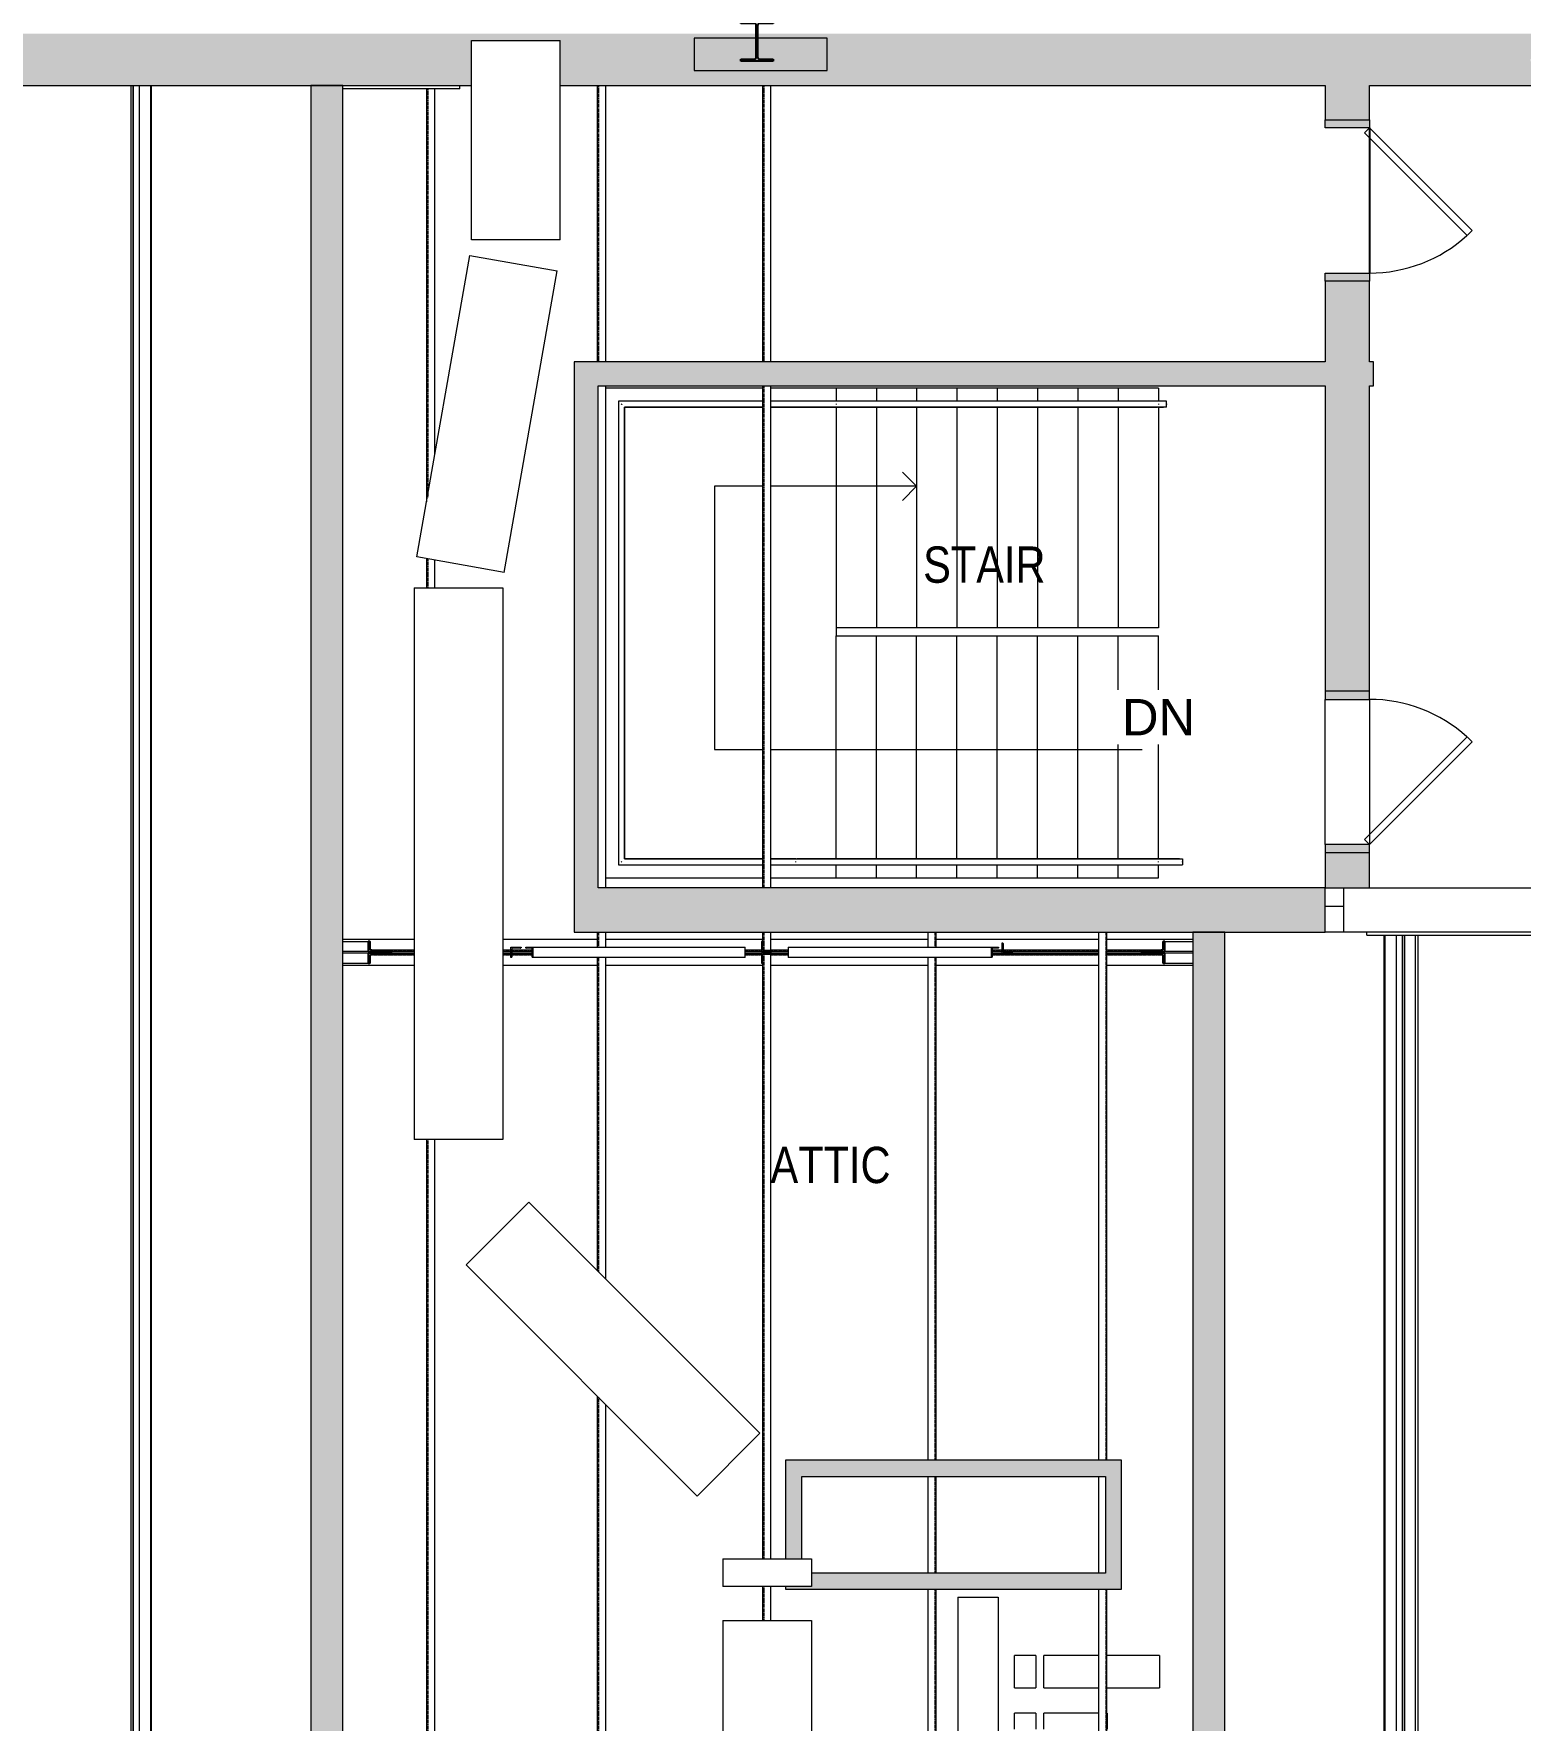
# Model space of a CAD drawing. Header units: inches. Extents: x -3598 to -1628, y -3458 to -206.
# Drawn here: x -3183.9 to -2815, y -1367.1 to -948.8 of the extents above; entities that cross this region are included whole.
import ezdxf

# ---------------------------------------------------------------- set-up
doc = ezdxf.new("R2010")
doc.units = ezdxf.units.IN
doc.header["$MEASUREMENT"] = 0
doc.linetypes.add('_Hidden 1_16', pattern=[0.09375, 0.0625, -0.03125])
for name, color, linetype, lineweight in [('A-AREA-IDEN', 2, 'Continuous', 9), ('A-DOOR', 31, 'Continuous', 13), ('A-DOOR-FRAM', 31, 'Continuous', 13), ('A-FLOR', 192, 'Continuous', 13), ('A-FLOR-HRAL', 11, 'Continuous', 13), ('A-ROOF', 132, 'Continuous', 13), ('A-ROOF-OTLN', 132, 'Continuous', 13), ('A-ROOF-PATT', 132, 'Continuous', 13), ('A-WALL', 113, 'Continuous', 13), ('A-WALL-PATT', 111, 'Continuous', 13), ('I-WALL', 2, 'Continuous', 13), ('M-HVAC-DUCT', 70, 'Continuous', 13), ('S-BEAM', 12, 'Continuous', 13), ('S-COLS', 52, 'Continuous', 13), ('S-STRS', 31, 'Continuous', 13), ('S-STRS-ANNO', 31, 'Continuous', 13), ('S-STRS-TEXT', 31, 'Continuous', 13)]:
    doc.layers.add(name, color=color, linetype=linetype, lineweight=lineweight)
doc.styles.add('Arial', font='arial.ttf', dxfattribs={"height": 9})
doc.styles.add('Arial Narrow', font='ARIALN.TTF', dxfattribs={"height": 9})

# ---------------------------------------------------------------- blocks, each defined once
blk = doc.blocks.new('_STL - Column - W Shape - 2017v1 - W10x39-1573222-MEZZANINE - CAD')
at = {"layer": 'S-COLS'}
blk.add_hatch(color=130, dxfattribs=at).paths.add_polyline_path([(-4, -4.96), (3.99, -4.96), (3.99, -4.43), (0.66, -4.43), (0.31, -4.28), (0.16, -3.93), (0.16, 3.93), (0.31, 4.28), (0.66, 4.43), (3.99, 4.43), (3.99, 4.96), (-4, 4.96), (-4, 4.43), (-0.66, 4.43), (-0.31, 4.28), (-0.16, 3.93), (-0.16, -3.93), (-0.31, -4.28), (-0.66, -4.43), (-4, -4.43)], flags=0)
at = {"layer": 'S-COLS', "color": 253, "lineweight": 25}
for p, q in [((-4, 4.96), (3.99, 4.96)), ((-4, 4.43), (-4, 4.96)), ((-0.66, 4.43), (-4, 4.43)), ((3.99, 4.43), (0.66, 4.43)), ((3.99, 4.96), (3.99, 4.43)), ((-0.16, -3.93), (-0.16, 3.93)), ((0.16, 3.93), (0.16, -3.93)), ((-4, -4.96), (-4, -4.43)), ((-4, -4.43), (-0.66, -4.43)), ((3.99, -4.96), (-4, -4.96)), ((0.66, -4.43), (3.99, -4.43)), ((3.99, -4.43), (3.99, -4.96))]:
    blk.add_line(p, q, dxfattribs=at)
for centre, start, end in [((-0.66, 3.93), 360, 90), ((0.66, 3.93), 90, 180), ((-0.66, -3.93), 270, 360), ((0.66, -3.93), 180, 270)]:
    blk.add_arc(centre, 0.5, start, end, dxfattribs=at)
blk = doc.blocks.new('_STL - Framing - 2L Shape - 2017v1 - 2L2-1_2x2-1_2x1_4-1684805-MEZZANINE - CAD')
at = {"layer": 'S-BEAM', "color": 9}
for p, q in [((-3003.27, -1173.95), (-3003.27, -1176.45)), ((-3003.15, -1173.95), (-3003.27, -1173.95)), ((-3003.02, -1175.95), (-3003.02, -1174.08)), ((-3003.27, -1176.45), (-3000.77, -1176.45)), ((-3000.77, -1176.83), (-3003.27, -1176.83)), ((-3003.27, -1176.83), (-3003.27, -1179.33)), ((-3003.27, -1179.33), (-3003.15, -1179.33)), ((-3003.02, -1179.2), (-3003.02, -1177.33)), ((-3000.9, -1176.2), (-3002.77, -1176.2)), ((-3002.77, -1177.08), (-3000.9, -1177.08)), ((-3000.77, -1176.45), (-3000.77, -1176.33)), ((-3000.77, -1176.95), (-3000.77, -1176.83))]:
    blk.add_line(p, q, dxfattribs=at)
for centre, radius, start, end in [((-3003.15, -1174.08), 0.125, 0, 90), ((-3003.15, -1179.2), 0.125, 270, 0), ((-3002.77, -1175.95), 0.25, 180, 270), ((-3002.77, -1177.33), 0.25, 90, 180), ((-3000.9, -1176.33), 0.125, 0, 90), ((-3000.9, -1176.95), 0.125, 270, 0)]:
    blk.add_arc(centre, radius, start, end, dxfattribs=at)
blk = doc.blocks.new('_STL - Framing - L Shape - 2017v1 - L2-1_2x2-1_2x1_4-1684806-MEZZANINE - CAD')
at = {"layer": 'S-BEAM', "color": 9}
for p, q in [((-3065.46, -1175.39), (-3062.96, -1175.39)), ((-3065.46, -1177.89), (-3065.46, -1175.39)), ((-3062.96, -1175.39), (-3062.96, -1175.52)), ((-3065.34, -1177.89), (-3065.46, -1177.89)), ((-3065.21, -1175.89), (-3065.21, -1177.77)), ((-3063.09, -1175.64), (-3064.96, -1175.64))]:
    blk.add_line(p, q, dxfattribs=at)
for centre, radius, start, end in [((-3063.09, -1175.52), 0.125, 270, 0), ((-3065.34, -1177.77), 0.125, 270, 0), ((-3064.96, -1175.89), 0.25, 90, 180)]:
    blk.add_arc(centre, radius, start, end, dxfattribs=at)
blk = doc.blocks.new('_STL - Framing - 2L Shape - 2017v1 - 2L5x3x5_16LLBB-1684807-MEZZANINE - CAD')
at = {"layer": 'S-BEAM', "color": 9}
for p, q in [((-87.46, 3.19), (-105.17, 3.19)), ((-87.46, 0.5), (-98.02, 0.5)), ((-92.9, 0.19), (-87.46, 0.19)), ((-42, 3.19), (-65.46, 3.19)), ((-63.44, 0.5), (-65.46, 0.5)), ((-65.46, 0.19), (-63.44, 0.19)), ((-58.18, 0.5), (-63.19, 0.5)), ((-63.19, 0.19), (-58.18, 0.19)), ((-1, 3.19), (-39.91, 3.19)), ((-1.25, 0.5), (-5.34, 0.5)), ((-5.34, 0.19), (-1.25, 0.19)), ((40, 3.19), (1.09, 3.19)), ((5.34, 0.5), (1.09, 0.5)), ((1.25, 0.19), (5.34, 0.19)), ((82.38, 3.19), (42.09, 3.19)), ((58.44, 0.5), (55.99, 0.5)), ((55.99, 0.19), (58.44, 0.19)), ((82.38, 0.5), (58.69, 0.5)), ((58.74, 0.19), (82.38, 0.19)), ((105.8, 3.19), (84.47, 3.19)), ((98.02, 0.5), (84.47, 0.5)), ((84.47, 0.19), (92.9, 0.19)), ((-105.17, -3.19), (-87.46, -3.19)), ((-98.02, -0.5), (-87.46, -0.5)), ((-92.9, -0.19), (-87.46, -0.19)), ((-65.46, -0.19), (-63.44, -0.19)), ((-65.46, -0.5), (-63.44, -0.5)), ((-65.46, -3.19), (-42, -3.19)), ((-63.19, -0.19), (-58.18, -0.19)), ((-63.19, -0.5), (-58.18, -0.5)), ((-39.91, -3.19), (-1, -3.19)), ((-5.34, -0.19), (-1.25, -0.19)), ((-5.34, -0.5), (-1.25, -0.5)), ((1.09, -0.5), (5.34, -0.5)), ((1.09, -3.19), (40, -3.19)), ((1.25, -0.19), (5.34, -0.19)), ((42.09, -3.19), (82.38, -3.19)), ((55.99, -0.19), (82.38, -0.19)), ((55.99, -0.5), (82.38, -0.5)), ((84.47, -0.19), (92.9, -0.19)), ((84.47, -0.5), (98.02, -0.5)), ((84.47, -3.19), (105.8, -3.19))]:
    blk.add_line(p, q, dxfattribs=at)
at = {"layer": 'S-BEAM', "linetype": '_Hidden 1_16', "lineweight": 25}
for p, q in [((-98.02, 0.5), (-87.46, 0.5)), ((-65.46, 0.5), (-63.44, 0.5)), ((-63.19, 0.5), (-58.18, 0.5)), ((-5.34, 0.5), (-1.25, 0.5)), ((1.09, 0.5), (5.34, 0.5)), ((55.99, 0.5), (58.44, 0.5)), ((58.69, 0.5), (82.38, 0.5)), ((84.47, 0.5), (98.02, 0.5)), ((-98.02, -0.5), (-87.46, -0.5)), ((-65.46, -0.5), (-63.44, -0.5)), ((-63.19, -0.5), (-58.18, -0.5)), ((-5.34, -0.5), (-1.25, -0.5)), ((1.09, -0.5), (5.34, -0.5)), ((55.99, -0.5), (82.38, -0.5)), ((84.47, -0.5), (98.02, -0.5))]:
    blk.add_line(p, q, dxfattribs=at)
blk = doc.blocks.new('_STL - Framing - L Shape - 2017v1 - L2-1_2x2-1_2x1_4-1684810-MEZZANINE - CAD')
at = {"layer": 'S-BEAM', "color": 9}
for p, q in [((-3061.74, -1175.39), (-3060.03, -1175.39)), ((-3061.74, -1175.52), (-3061.74, -1175.39)), ((-3060.03, -1175.39), (-3007.36, -1175.39)), ((-3060.03, -1175.39), (-3060.03, -1177.89)), ((-3007.36, -1177.89), (-3007.36, -1175.39)), ((-3060.37, -1175.64), (-3061.65, -1175.64)), ((-3060.2, -1177.77), (-3060.2, -1175.89)), ((-3060.03, -1177.89), (-3060.11, -1177.89)), ((-3007.36, -1177.89), (-3060.03, -1177.89))]:
    blk.add_line(p, q, dxfattribs=at)
for centre, major_axis, start_param, end_param in [((-3061.65, -1175.52), (0, 0.125), 1.570796, 3.141593), ((-3060.37, -1175.89), (0, 0.25), 4.712389, 6.283185), ((-3060.11, -1177.77), (0, 0.125), 1.570796, 3.141593)]:
    blk.add_ellipse(centre, major_axis=major_axis, ratio=0.684588, start_param=start_param, end_param=end_param, dxfattribs=at)
blk = doc.blocks.new('_STL - Framing - L Shape - 2017v1 - L2-1_2x2-1_2x1_4-1684811-MEZZANINE - CAD')
at = {"layer": 'S-BEAM', "color": 9}
for p, q in [((-2943.58, -1174.31), (-2943.45, -1174.31)), ((-2943.58, -1176.81), (-2943.58, -1174.31)), ((-2943.33, -1174.44), (-2943.33, -1176.31)), ((-2941.08, -1176.81), (-2943.58, -1176.81)), ((-2943.08, -1176.56), (-2941.2, -1176.56)), ((-2941.08, -1176.69), (-2941.08, -1176.81))]:
    blk.add_line(p, q, dxfattribs=at)
for centre, radius, start, end in [((-2943.45, -1174.44), 0.125, 0, 90), ((-2943.08, -1176.31), 0.25, 180, 270), ((-2941.2, -1176.69), 0.125, 0, 90)]:
    blk.add_arc(centre, radius, start, end, dxfattribs=at)
blk = doc.blocks.new('_STL - Framing - L Shape - 2017v1 - L2-1_2x2-1_2x1_4-1684814-MEZZANINE - CAD')
at = {"layer": 'S-BEAM', "color": 9}
for p, q in [((-2996.68, -1175.39), (-2946.2, -1175.39)), ((-2996.68, -1175.39), (-2996.68, -1177.89)), ((-2946.2, -1175.39), (-2944.49, -1175.39)), ((-2946.2, -1177.89), (-2946.2, -1175.39)), ((-2944.49, -1175.39), (-2944.49, -1175.52)), ((-2946.2, -1177.89), (-2996.68, -1177.89)), ((-2946.11, -1177.89), (-2946.2, -1177.89)), ((-2946.03, -1175.89), (-2946.03, -1177.77)), ((-2944.57, -1175.64), (-2945.86, -1175.64))]:
    blk.add_line(p, q, dxfattribs=at)
for centre, major_axis, start_param, end_param in [((-2944.57, -1175.52), (0, 0.125), 3.141593, 4.712389), ((-2946.11, -1177.77), (0, 0.125), 3.141593, 4.712389), ((-2945.86, -1175.89), (0, 0.25), 0, 1.570796)]:
    blk.add_ellipse(centre, major_axis=major_axis, ratio=0.684588, start_param=start_param, end_param=end_param, dxfattribs=at)
blk = doc.blocks.new('_STL - Framing - C Shape - 2017v1 - C7x9_8-2031380-MEZZANINE - CAD')
at = {"layer": 'S-BEAM', "color": 9}
for p, q in [((-157.5, 1.55), (-226, 1.55)), ((-27, 1.55), (-151.5, 1.55)), ((-11.44, 1.55), (-16, 1.55)), ((-10.81, 1.55), (-11.15, 1.55)), ((139.42, 1.55), (-10.56, 1.55)), ((154.78, 1.55), (146.3, 1.55)), ((224, 1.55), (197.72, 1.55)), ((-226, -0.54), (-157.5, -0.54)), ((-151.5, -0.54), (-27, -0.54)), ((-16, -0.54), (-13.56, -0.54)), ((-11.15, -0.54), (-10.81, -0.54)), ((-8.44, -0.54), (139.42, -0.54)), ((146.3, -0.54), (154.78, -0.54)), ((197.72, -0.54), (224, -0.54))]:
    blk.add_line(p, q, dxfattribs=at)
at = {"layer": 'S-BEAM', "linetype": '_Hidden 1_16', "lineweight": 25}
for p, q in [((-226, -0.33), (-157.5, -0.33)), ((-151.5, -0.33), (-27, -0.33)), ((-16, -0.33), (-11.44, -0.33)), ((-11.15, -0.33), (-10.81, -0.33)), ((-10.56, -0.33), (139.42, -0.33)), ((146.3, -0.33), (154.78, -0.33)), ((197.72, -0.33), (224, -0.33))]:
    blk.add_line(p, q, dxfattribs=at)
blk = doc.blocks.new('_STL - Framing - C Shape - 2017v1 - C7x9_8-1673714-MEZZANINE - CAD')
at = {"layer": 'S-BEAM', "color": 9}
for p, q in [((-134.58, 1.55), (-225.22, 1.55)), ((-101.44, 1.55), (-108.29, 1.55)), ((224, 1.55), (35.44, 1.55)), ((-225.22, -0.54), (-122.73, -0.54)), ((-108.66, -0.54), (-101.44, -0.54)), ((35.44, -0.54), (224, -0.54))]:
    blk.add_line(p, q, dxfattribs=at)
at = {"layer": 'S-BEAM', "linetype": '_Hidden 1_16', "lineweight": 25}
for p, q in [((-225.22, -0.33), (-123.92, -0.33)), ((-108.62, -0.33), (-101.44, -0.33)), ((35.44, -0.33), (224, -0.33))]:
    blk.add_line(p, q, dxfattribs=at)
blk = doc.blocks.new('_STL - Framing - C Shape - 2017v1 - C7x9_8-1673715-MEZZANINE - CAD')
at = {"layer": 'S-BEAM', "color": 9}
for p, q in [((-157.5, 1.55), (-226, 1.55)), ((-27, 1.55), (-151.5, 1.55)), ((-12.25, 1.55), (-16, 1.55)), ((70.1, 1.55), (-9.75, 1.55)), ((224, 1.55), (101.21, 1.55)), ((-226, -0.54), (-157.5, -0.54)), ((-16, -0.54), (-12.25, -0.54)), ((-9.75, -0.54), (68.01, -0.54)), ((99.12, -0.54), (224, -0.54))]:
    blk.add_line(p, q, dxfattribs=at)
at = {"layer": 'S-BEAM', "linetype": '_Hidden 1_16', "lineweight": 25}
for p, q in [((-226, -0.33), (-157.5, -0.33)), ((-16, -0.33), (-12.25, -0.33)), ((-9.75, -0.33), (68.22, -0.33)), ((99.33, -0.33), (224, -0.33))]:
    blk.add_line(p, q, dxfattribs=at)
blk = doc.blocks.new('_STL - Framing - C Shape - 2017v1 - C7x9_8-1673911-MEZZANINE - CAD')
at = {"layer": 'S-BEAM', "color": 9}
for p, q in [((-117.749996, 0.541), (-121.500004, 0.541)), ((9.5, 0.541), (-115.249996, 0.541)), ((37.5, 0.541), (13.5, 0.541)), ((118.500008, 0.541), (41.5, 0.541)), ((-121.500004, -1.549), (-117.749996, -1.549)), ((-115.249996, -1.549), (9.5, -1.549)), ((13.5, -1.549), (37.5, -1.549)), ((41.5, -1.549), (118.500008, -1.549))]:
    blk.add_line(p, q, dxfattribs=at)
at = {"layer": 'S-BEAM', "linetype": '_Hidden 1_16', "lineweight": 25}
for p, q in [((-121.500004, 0.331), (-117.749996, 0.331)), ((-115.249996, 0.331), (9.5, 0.331)), ((13.5, 0.331), (37.5, 0.331)), ((41.5, 0.331), (118.500008, 0.331))]:
    blk.add_line(p, q, dxfattribs=at)
blk = doc.blocks.new('_STL - Framing - C Shape - 2017v1 - C7x9_8-1673912-MEZZANINE - CAD')
at = {"layer": 'S-BEAM', "color": 9}
for p, q in [((9.5, 0.541), (-121.500004, 0.541)), ((118.500008, 0.541), (41.5, 0.541)), ((-121.500004, -1.549), (9.5, -1.549)), ((13.5, -1.549), (37.5, -1.549)), ((41.5, -1.549), (118.500008, -1.549))]:
    blk.add_line(p, q, dxfattribs=at)
at = {"layer": 'S-BEAM', "linetype": '_Hidden 1_16', "lineweight": 25}
for p, q in [((-121.500004, 0.331), (9.5, 0.331)), ((41.5, 0.331), (118.500008, 0.331))]:
    blk.add_line(p, q, dxfattribs=at)
blk = doc.blocks.new('15830016-STRUCT_MARTINEZ-MOORE_CENTRAL_v2018_rvt-1-MEZZANINE - CAD')
at = {"layer": 'S-BEAM', "lineweight": 5}
for points in [[(-3100.87, -1176.45), (-3094.92, -1176.45), (-3094.92, -1176.33), (-3095.07, -1176.21), (-3095.16, -1176.2), (-3099.91, -1176.17), (-3100.16, -1176.09), (-3100.32, -1175.97), (-3100.37, -1175.83), (-3100.37, -1174.08), (-3100.62, -1173.95), (-3100.87, -1173.95)], [(-2909.12, -1176.45), (-2903.17, -1176.45), (-2903.17, -1173.95), (-2903.42, -1173.95), (-2903.67, -1174.08), (-2903.68, -1175.9), (-2903.79, -1176.04), (-2904, -1176.14), (-2904.27, -1176.2), (-2904.41, -1176.2), (-2909.01, -1176.22), (-2909.12, -1176.33)], [(-3100.87, -1179.33), (-3100.62, -1179.33), (-3100.37, -1179.2), (-3100.36, -1177.38), (-3100.25, -1177.24), (-3100.04, -1177.14), (-3099.78, -1177.09), (-3099.63, -1177.08), (-3095.03, -1177.06), (-3094.92, -1176.95), (-3094.92, -1176.83), (-3100.87, -1176.83)], [(-2903.17, -1179.33), (-2903.17, -1176.83), (-2909.12, -1176.83), (-2909.12, -1176.95), (-2908.97, -1177.07), (-2908.88, -1177.08), (-2904.13, -1177.11), (-2903.88, -1177.19), (-2903.72, -1177.31), (-2903.67, -1177.45), (-2903.67, -1179.2), (-2903.42, -1179.33)]]:
    blk.add_hatch(color=50, dxfattribs=at).paths.add_polyline_path(points, flags=0)
at = {"layer": 'A-FLOR', "color": 253, "lineweight": 25}
blk.add_line((-2852.4, -972.14), (-2852.4, -1008.14), dxfattribs=at)
at = {"layer": 'S-BEAM', "color": 9}
for p, q in [((-3107.19, -1173.95), (-3100.87, -1173.95)), ((-2903.17, -1173.95), (-2896.23, -1173.95)), ((-3100.87, -1176.45), (-3107.19, -1176.45)), ((-3100.87, -1176.83), (-3107.19, -1176.83)), ((-3107.19, -1179.33), (-3100.87, -1179.33)), ((-2896.23, -1176.45), (-2903.17, -1176.45)), ((-2896.23, -1176.83), (-2903.17, -1176.83)), ((-2903.17, -1179.33), (-2896.23, -1179.33))]:
    blk.add_line(p, q, dxfattribs=at)
at = {"layer": 'S-BEAM', "color": 253, "lineweight": 25}
for p, q in [((-3100.62, -1173.95), (-3100.87, -1173.95)), ((-3100.87, -1173.95), (-3100.87, -1176.45)), ((-3100.37, -1175.83), (-3100.37, -1174.08)), ((-2903.67, -1174.08), (-2903.67, -1175.83)), ((-2903.17, -1173.95), (-2903.42, -1173.95)), ((-2903.17, -1176.45), (-2903.17, -1173.95)), ((-3100.87, -1176.45), (-3094.92, -1176.45)), ((-3100.87, -1176.83), (-3100.87, -1179.33)), ((-3094.92, -1176.83), (-3100.87, -1176.83)), ((-3100.87, -1179.33), (-3100.62, -1179.33)), ((-3100.37, -1179.2), (-3100.37, -1177.45)), ((-3095.16, -1176.2), (-3099.63, -1176.2)), ((-3099.63, -1177.08), (-3095.16, -1177.08)), ((-3094.92, -1176.45), (-3094.92, -1176.33)), ((-3094.92, -1176.95), (-3094.92, -1176.83)), ((-2909.12, -1176.33), (-2909.12, -1176.45)), ((-2909.12, -1176.45), (-2903.17, -1176.45)), ((-2903.17, -1176.83), (-2909.12, -1176.83)), ((-2909.12, -1176.83), (-2909.12, -1176.95)), ((-2904.41, -1176.2), (-2908.88, -1176.2)), ((-2908.88, -1177.08), (-2904.41, -1177.08)), ((-2903.67, -1177.45), (-2903.67, -1179.2)), ((-2903.42, -1179.33), (-2903.17, -1179.33)), ((-2903.17, -1179.33), (-2903.17, -1176.83))]:
    blk.add_line(p, q, dxfattribs=at)
at = {"layer": 'S-BEAM', "color": 253, "lineweight": 25, "flags": 128}
for points in [[(-3100.37, -1174.08), (-3100.38, -1174.05), (-3100.39, -1174.03), (-3100.42, -1174.01), (-3100.45, -1173.99), (-3100.48, -1173.97), (-3100.53, -1173.96), (-3100.57, -1173.96), (-3100.62, -1173.95)], [(-2903.42, -1173.95), (-2903.47, -1173.96), (-2903.51, -1173.96), (-2903.56, -1173.97), (-2903.59, -1173.99), (-2903.62, -1174.01), (-2903.65, -1174.03), (-2903.66, -1174.05), (-2903.67, -1174.08)], [(-3100.62, -1179.33), (-3100.57, -1179.33), (-3100.53, -1179.32), (-3100.48, -1179.31), (-3100.45, -1179.29), (-3100.42, -1179.27), (-3100.39, -1179.25), (-3100.38, -1179.23), (-3100.37, -1179.2)], [(-3099.63, -1176.2), (-3099.78, -1176.2), (-3099.91, -1176.17), (-3100.04, -1176.14), (-3100.16, -1176.09), (-3100.25, -1176.04), (-3100.32, -1175.97), (-3100.36, -1175.9), (-3100.37, -1175.83)], [(-3100.37, -1177.45), (-3100.36, -1177.38), (-3100.32, -1177.31), (-3100.25, -1177.24), (-3100.16, -1177.19), (-3100.04, -1177.14), (-3099.91, -1177.11), (-3099.78, -1177.09), (-3099.63, -1177.08)], [(-3094.92, -1176.33), (-3094.92, -1176.3), (-3094.94, -1176.28), (-3094.96, -1176.26), (-3094.99, -1176.24), (-3095.03, -1176.22), (-3095.07, -1176.21), (-3095.12, -1176.21), (-3095.16, -1176.2)], [(-3095.16, -1177.08), (-3095.12, -1177.08), (-3095.07, -1177.07), (-3095.03, -1177.06), (-3094.99, -1177.04), (-3094.96, -1177.02), (-3094.94, -1177), (-3094.92, -1176.98), (-3094.92, -1176.95)], [(-2908.88, -1176.2), (-2908.92, -1176.21), (-2908.97, -1176.21), (-2909.01, -1176.22), (-2909.05, -1176.24), (-2909.08, -1176.26), (-2909.11, -1176.28), (-2909.12, -1176.3), (-2909.12, -1176.33)], [(-2909.12, -1176.95), (-2909.12, -1176.98), (-2909.11, -1177), (-2909.08, -1177.02), (-2909.05, -1177.04), (-2909.01, -1177.06), (-2908.97, -1177.07), (-2908.92, -1177.08), (-2908.88, -1177.08)], [(-2903.67, -1175.83), (-2903.68, -1175.9), (-2903.72, -1175.97), (-2903.79, -1176.04), (-2903.88, -1176.09), (-2904, -1176.14), (-2904.13, -1176.17), (-2904.27, -1176.2), (-2904.41, -1176.2)], [(-2904.41, -1177.08), (-2904.27, -1177.09), (-2904.13, -1177.11), (-2904, -1177.14), (-2903.88, -1177.19), (-2903.79, -1177.24), (-2903.72, -1177.31), (-2903.68, -1177.38), (-2903.67, -1177.45)], [(-2903.67, -1179.2), (-2903.66, -1179.23), (-2903.65, -1179.25), (-2903.62, -1179.27), (-2903.59, -1179.29), (-2903.56, -1179.31), (-2903.51, -1179.32), (-2903.47, -1179.33), (-2903.42, -1179.33)]]:
    blk.add_lwpolyline(points, dxfattribs=at)
at = {"color": 250, "lineweight": 13}
for name, p in [('_STL - Column - W Shape - 2017v1 - W10x39-1573222-MEZZANINE - CAD', (-3004.4, -950.64)), ('_STL - Framing - 2L Shape - 2017v1 - 2L5x3x5_16LLBB-1684807-MEZZANINE - CAD', (-3002.02, -1176.64)), ('_STL - Framing - L Shape - 2017v1 - L2-1_2x2-1_2x1_4-1684806-MEZZANINE - CAD', (0, 0)), ('_STL - Framing - L Shape - 2017v1 - L2-1_2x2-1_2x1_4-1684810-MEZZANINE - CAD', (0, 0)), ('_STL - Framing - 2L Shape - 2017v1 - 2L2-1_2x2-1_2x1_4-1684805-MEZZANINE - CAD', (0, 0)), ('_STL - Framing - L Shape - 2017v1 - L2-1_2x2-1_2x1_4-1684814-MEZZANINE - CAD', (0, 0)), ('_STL - Framing - L Shape - 2017v1 - L2-1_2x2-1_2x1_4-1684811-MEZZANINE - CAD', (0, 0))]:
    blk.add_blockref(name, p, dxfattribs=at)
for name, p, rotation in [('_STL - Framing - C Shape - 2017v1 - C7x9_8-1673715-MEZZANINE - CAD', (-3043.48, -1187.64), 270.0000000000001), ('_STL - Framing - C Shape - 2017v1 - C7x9_8-2031380-MEZZANINE - CAD', (-3002.48, -1187.64), 270.0000000000001), ('_STL - Framing - C Shape - 2017v1 - C7x9_8-1673714-MEZZANINE - CAD', (-3085.86, -1187.64), 270.0000000000001), ('_STL - Framing - C Shape - 2017v1 - C7x9_8-1673911-MEZZANINE - CAD', (-2960.47, -1293.14), 269.9999999999999), ('_STL - Framing - C Shape - 2017v1 - C7x9_8-1673912-MEZZANINE - CAD', (-2918.09, -1293.14), 269.9999999999999)]:
    blk.add_blockref(name, p, dxfattribs=dict(at, rotation=rotation))
blk = doc.blocks.new('15830016-MECH_BSALS_CENTRAL_v2018_rvt-1-MEZZANINE - CAD')
at = {"layer": 'M-HVAC-DUCT', "color": 5, "lineweight": 9}
for p, q in [((-3075.28, -950.42), (-3053.28, -950.42)), ((-3075.28, -999.92), (-3075.28, -950.42)), ((-3053.28, -999.92), (-3053.28, -950.42)), ((-3088.81, -1078.56), (-3075.62, -1003.74)), ((-3075.62, -1003.74), (-3053.95, -1007.56)), ((-3053.28, -999.92), (-3075.28, -999.92)), ((-3067.14, -1082.38), (-3053.95, -1007.56)), ((-3067.14, -1082.38), (-3088.81, -1078.56)), ((-3089.48, -1086.2), (-3067.48, -1086.2)), ((-3089.48, -1086.2), (-3089.48, -1223.08)), ((-3067.48, -1086.2), (-3067.48, -1223.08)), ((-3067.48, -1223.08), (-3089.48, -1223.08)), ((-3076.59, -1254.19), (-3061.04, -1238.64)), ((-3061.04, -1238.64), (-3003.72, -1295.95)), ((-3076.59, -1254.19), (-3019.28, -1311.51)), ((-3003.72, -1295.95), (-3019.28, -1311.51)), ((-3012.83, -1327.06), (-2990.83, -1327.06)), ((-3012.83, -1327.06), (-3012.83, -1333.94)), ((-2990.83, -1327.06), (-2990.83, -1333.94)), ((-2990.83, -1333.94), (-3012.83, -1333.94)), ((-2954.52, -1336.57), (-2944.52, -1336.57)), ((-2954.52, -1336.57), (-2954.52, -1376.57)), ((-2944.52, -1336.57), (-2944.52, -1376.57)), ((-3012.83, -1342.42), (-2990.83, -1342.42)), ((-3012.83, -1342.42), (-3012.83, -1376.88)), ((-2990.83, -1342.42), (-2990.83, -1376.88)), ((-2935.22, -1351.11), (-2940.52, -1351.11)), ((-2940.52, -1355.11), (-2940.52, -1351.11)), ((-2935.22, -1351.11), (-2935.22, -1355.11)), ((-2919.64, -1351.11), (-2933.22, -1351.11)), ((-2933.22, -1355.11), (-2933.22, -1351.11)), ((-2904.52, -1351.11), (-2917.55, -1351.11)), ((-2904.52, -1351.11), (-2904.52, -1355.11)), ((-2940.52, -1359.11), (-2940.52, -1355.11)), ((-2935.22, -1355.11), (-2935.22, -1359.11)), ((-2933.22, -1359.11), (-2933.22, -1355.11)), ((-2904.52, -1355.11), (-2904.52, -1359.11)), ((-2940.52, -1359.11), (-2935.22, -1359.11)), ((-2933.22, -1359.11), (-2919.64, -1359.11)), ((-2917.55, -1359.11), (-2904.52, -1359.11)), ((-2935.22, -1365.38), (-2940.52, -1365.38)), ((-2940.52, -1369.38), (-2940.52, -1365.38)), ((-2935.22, -1365.38), (-2935.22, -1369.38)), ((-2919.64, -1365.38), (-2933.22, -1365.38)), ((-2933.22, -1369.38), (-2933.22, -1365.38)), ((-2917.52, -1365.38), (-2917.52, -1369.38))]:
    blk.add_line(p, q, dxfattribs=at)
at = {"layer": 'M-HVAC-DUCT', "color": 1, "lineweight": 9}
for q in [(-3078.11, -961.64), (-3107.19, -962.42)]:
    blk.add_line((-3078.11, -962.42), q, dxfattribs=at)
blk = doc.blocks.new('mez5 - mez1-485791-MEZZANINE - CAD')
at = {"layer": 'A-WALL', "lineweight": 20}
for p, q in [((-2841.02, -1172.38), (-2841.02, -1411.64)), ((-2840.27, -1411.64), (-2840.27, -1172.39)), ((-2840.27, -1411.64), (-2841.02, -1411.64))]:
    blk.add_line(p, q, dxfattribs=at)
blk = doc.blocks.new('mez11 - mez1-511783-MEZZANINE - CAD')
at = {"layer": 'A-WALL', "lineweight": 20}
for p, q in [((-2853.02, -1172.39), (-2853.02, -1171.64)), ((-1641.65, -1171.64), (-2853.02, -1171.64)), ((-2853.02, -1172.39), (-1640.9, -1172.39))]:
    blk.add_line(p, q, dxfattribs=at)
blk = doc.blocks.new('Door-A1_1-BSALS1 - A1_1-36x84-BSALS _1_-384477-MEZZANINE - CAD')
at = {"layer": 'A-DOOR', "lineweight": 20}
for p, q in [((-8.69, -29.72), (16.76, -4.26)), ((18, -5.5), (-7.46, -30.96)), ((16.76, -4.26), (18, -5.5)), ((-7.46, -30.96), (-8.69, -29.72))]:
    blk.add_line(p, q, dxfattribs=at)
at = {"layer": 'A-DOOR', "lineweight": 9}
blk.add_arc((18, -5.56), 36, 179.8993, 222.1426, dxfattribs=at)
blk = doc.blocks.new('Door-A1_1-BSALS1 - A1_1-36x84-BSALS _1_-V65-MEZZANINE - CAD')
at = {"layer": 'A-DOOR-FRAM', "lineweight": 20}
h = blk.add_hatch(color=10, dxfattribs=at)
h.paths.add_polyline_path([(20, -5.5), (20, 5.5), (18, 5.5), (18, -5.5)], flags=0)
h.paths.add_polyline_path([(-18, -5.5), (-18, 5.5), (-20, 5.5), (-20, -5.5)], flags=0)
at = {"layer": 'A-DOOR', "lineweight": 20}
for p, q in [((-7.46, 30.96), (-8.69, 29.72)), ((-8.69, 29.72), (16.76, 4.26)), ((18, 5.5), (-7.46, 30.96)), ((16.76, 4.26), (18, 5.5))]:
    blk.add_line(p, q, dxfattribs=at)
at = {"layer": 'A-DOOR', "lineweight": 9}
blk.add_arc((18, 5.56), 36, 137.8574, 180.1007, dxfattribs=at)
at = {"layer": 'A-DOOR-FRAM', "lineweight": 20}
for p, q in [((-18, 5.5), (-20, 5.5)), ((-20, 5.5), (-20, -5.5)), ((-18, -5.5), (-18, 5.5)), ((20, 5.5), (18, 5.5)), ((18, 5.5), (18, -5.5)), ((20, -5.5), (20, 5.5)), ((-20, -5.5), (-18, -5.5)), ((18, -5.5), (20, -5.5))]:
    blk.add_line(p, q, dxfattribs=at)
blk = doc.blocks.new('Door-A1_1-BSALS1 - A1_2-36x72-BSALS- TRANSOM-385331-MEZZANINE - CAD')
at = {"layer": 'A-DOOR-FRAM', "lineweight": 20}
h = blk.add_hatch(color=10, dxfattribs=at)
h.paths.add_polyline_path([(-20, -2.5), (-20, -5.5), (-18, -5.5), (-18, 5.5), (-20, 5.5)], flags=0)
h.paths.add_polyline_path([(18, -5.5), (20, -5.5), (20, 5.5), (18, 5.5), (18, -2.5)], flags=0)
at = {"layer": 'A-DOOR', "lineweight": 20}
for p, q in [((-8.69, -29.72), (16.76, -4.26)), ((18, -5.5), (-7.46, -30.96)), ((16.76, -4.26), (18, -5.5)), ((-7.46, -30.96), (-8.69, -29.72))]:
    blk.add_line(p, q, dxfattribs=at)
at = {"layer": 'A-DOOR', "lineweight": 9}
blk.add_arc((18, -5.56), 36, 179.8993, 222.1426, dxfattribs=at)
at = {"layer": 'A-DOOR-FRAM', "lineweight": 20}
for p, q in [((-20, -5.5), (-20, 5.5)), ((-20, 5.5), (-18, 5.5)), ((-18, 5.5), (-18, -5.5)), ((18, -5.5), (18, 5.5)), ((18, 5.5), (20, 5.5)), ((20, 5.5), (20, -5.5)), ((-18, -5.5), (-20, -5.5)), ((20, -5.5), (18, -5.5))]:
    blk.add_line(p, q, dxfattribs=at)
blk = doc.blocks.new('Handrail Type - Handrail_Internal_-3487651-MEZZANINE - CAD')
at = {"layer": 'A-FLOR-HRAL', "lineweight": 9}
for p, q in [((-3003.02, -1039.9), (-3038.77, -1039.9)), ((-3038.77, -1039.9), (-3038.77, -1154.95)), ((-3037.27, -1041.4), (-3003.02, -1041.4)), ((-3037.27, -1153.45), (-3037.27, -1041.4)), ((-2985.02, -1039.9), (-3000.93, -1039.9)), ((-3000.93, -1041.4), (-2985.02, -1041.4)), ((-2905.02, -1039.9), (-2985.02, -1039.9)), ((-2985.02, -1041.4), (-2905.02, -1041.4)), ((-2903.52, -1039.9), (-2904.79, -1039.9)), ((-2904.79, -1041.4), (-2903.52, -1041.4)), ((-3003.02, -1153.45), (-3037.27, -1153.45)), ((-2994.79, -1153.45), (-3000.93, -1153.45)), ((-2904.52, -1153.45), (-2994.52, -1153.45)), ((-2899.52, -1153.45), (-2904.52, -1153.45)), ((-3038.77, -1154.95), (-3003.02, -1154.95)), ((-3000.93, -1154.95), (-2994.79, -1154.95)), ((-2994.52, -1154.95), (-2904.52, -1154.95)), ((-2904.52, -1154.95), (-2899.52, -1154.95))]:
    blk.add_line(p, q, dxfattribs=at)
for points in [[(-3038.11, -1040.55), (-3038.1, -1040.57), (-3038.07, -1040.6), (-3038.02, -1040.65), (-3037.97, -1040.69), (-3037.94, -1040.72), (-3037.93, -1040.74)], [(-3038.11, -1154.29), (-3038.1, -1154.28), (-3038.07, -1154.25), (-3038.02, -1154.2), (-3037.97, -1154.15), (-3037.94, -1154.12), (-3037.93, -1154.11)]]:
    blk.add_open_spline(points, degree=3, knots=[0.46086968, 0.46086968, 0.46086968, 0.46086968, 0.47916667, 0.5, 0.52083333, 0.53913032, 0.53913032, 0.53913032, 0.53913032], dxfattribs=at)
for points in [[(-2984.77, -1040.57), (-2984.77, -1040.6), (-2984.77, -1040.65), (-2984.77, -1040.7), (-2984.77, -1040.72)], [(-2904.77, -1040.57), (-2904.77, -1040.6), (-2904.77, -1040.65), (-2904.77, -1040.7), (-2904.77, -1040.72)], [(-2902.78, -1040.55), (-2902.77, -1040.58), (-2902.77, -1040.65), (-2902.77, -1040.71), (-2902.78, -1040.74)], [(-2994.77, -1154.27), (-2994.77, -1154.25), (-2994.77, -1154.2), (-2994.77, -1154.15), (-2994.77, -1154.12)], [(-2904.77, -1154.27), (-2904.77, -1154.25), (-2904.77, -1154.2), (-2904.77, -1154.15), (-2904.77, -1154.12)], [(-2898.78, -1154.29), (-2898.77, -1154.26), (-2898.77, -1154.2), (-2898.77, -1154.14), (-2898.78, -1154.11)]]:
    blk.add_open_spline(points, degree=3, dxfattribs=at)
blk = doc.blocks.new('Handrail Type - Handrail_Internal_-V159-MEZZANINE - CAD')
at = {"layer": 'A-FLOR-HRAL', "lineweight": 9}
for p, q in [((-3038.77, -1039.9), (-3038.77, -1154.95)), ((-3003.02, -1039.9), (-3038.77, -1039.9)), ((-3037.27, -1041.4), (-3037.27, -1153.45)), ((-3003.02, -1041.4), (-3037.27, -1041.4)), ((-2984.77, -1039.9), (-3000.93, -1039.9)), ((-2984.77, -1041.4), (-3000.93, -1041.4)), ((-2904.77, -1039.9), (-2984.77, -1039.9)), ((-2904.77, -1041.4), (-2984.77, -1041.4)), ((-2902.77, -1039.9), (-2904.77, -1039.9)), ((-2902.77, -1041.4), (-2904.77, -1041.4)), ((-2902.77, -1041.4), (-2902.77, -1039.9)), ((-3037.27, -1153.45), (-3003.02, -1153.45)), ((-3000.93, -1153.45), (-2994.77, -1153.45)), ((-2994.77, -1153.45), (-2904.77, -1153.45)), ((-2904.77, -1153.45), (-2898.77, -1153.45)), ((-2898.77, -1153.45), (-2898.77, -1154.95)), ((-3038.77, -1154.95), (-3003.02, -1154.95)), ((-3000.93, -1154.95), (-2994.77, -1154.95)), ((-2994.77, -1154.95), (-2904.77, -1154.95)), ((-2904.77, -1154.95), (-2898.77, -1154.95))]:
    blk.add_line(p, q, dxfattribs=at)

msp = doc.modelspace()

# ---------------------------------------------------------------- hatches: boundary and pattern name
at = {"layer": 'A-ROOF-PATT', "lineweight": 20}
h = msp.add_hatch(color=10, dxfattribs=at)
h.paths.add_polyline_path([(-2896.23, -1411.64), (-2888.29, -1411.64), (-2888.29, -1171.64), (-2896.23, -1171.64), (-2896.23, -1369.86)], flags=0)
h.paths.add_polyline_path([(-3107.19, -1411.64), (-3107.19, -961.64), (-3115.13, -961.64), (-3115.13, -1411.64)], flags=0)
at = {"layer": 'A-WALL-PATT', "lineweight": 20}
h = msp.add_hatch(color=10, dxfattribs=at)
h.paths.add_polyline_path([(-3256.48, -961.64), (-3133.52, -961.64), (-3133.52, -948.77), (-3200.24, -948.77), (-3200.2, -954.66), (-3200.09, -954.92), (-3199.74, -955.07), (-3196.4, -955.07), (-3196.4, -955.6), (-3204.39, -955.6), (-3204.39, -955.07), (-3201.06, -955.07), (-3200.7, -954.92), (-3200.56, -954.57), (-3200.56, -948.77), (-3256.48, -948.77), (-3256.48, -953.38)], flags=0)
h.paths.add_polyline_path([(-3536.87, -961.64), (-3340.31, -961.64), (-3340.31, -948.77), (-3396.24, -948.77), (-3396.24, -954.57), (-3396.09, -954.92), (-3395.74, -955.07), (-3392.4, -955.07), (-3392.4, -955.6), (-3400.39, -955.6), (-3400.39, -955.07), (-3397.06, -955.07), (-3396.7, -954.92), (-3396.56, -954.57), (-3396.56, -948.77), (-3579.52, -948.77), (-3579.52, -961.64)], flags=0)
h = msp.add_hatch(color=10, dxfattribs=at)
h.paths.add_polyline_path([(-3133.52, -961.64), (-3075.28, -961.64), (-3075.28, -950.42), (-3053.28, -950.42), (-3053.28, -961.64), (-2752.11, -961.64), (-2752.11, -948.77), (-2808.24, -948.77), (-2808.24, -954.57), (-2808.09, -954.92), (-2807.74, -955.07), (-2804.4, -955.07), (-2804.4, -955.6), (-2812.39, -955.6), (-2812.39, -955.07), (-2809.06, -955.07), (-2808.7, -954.92), (-2808.56, -954.57), (-2808.56, -948.77), (-3004.24, -948.77), (-3004.24, -954.57), (-3004.06, -954.94), (-3003.74, -955.07), (-3000.4, -955.11), (-3000.4, -955.6), (-3008.39, -955.6), (-3008.39, -955.07), (-3005.06, -955.07), (-3004.69, -954.91), (-3004.56, -954.57), (-3004.56, -948.77), (-3133.52, -948.77)], flags=0)
h.paths.add_polyline_path([(-1647.27, -961.64), (-1647.27, -948.77), (-1828.24, -948.77), (-1828.24, -954.57), (-1828.09, -954.92), (-1827.74, -955.07), (-1824.4, -955.07), (-1824.4, -955.6), (-1832.39, -955.6), (-1832.39, -955.07), (-1829.06, -955.07), (-1828.7, -954.92), (-1828.56, -954.57), (-1828.56, -948.77), (-1884.68, -948.77), (-1884.68, -961.64), (-1678.29, -961.64)], flags=0)
h.paths.add_polyline_path([(-2576.61, -961.64), (-2556.11, -961.64), (-2556.11, -948.77), (-2612.24, -948.77), (-2612.24, -954.57), (-2612.09, -954.92), (-2611.74, -955.07), (-2608.4, -955.07), (-2608.4, -955.6), (-2616.39, -955.6), (-2616.39, -955.07), (-2613.06, -955.07), (-2612.7, -954.92), (-2612.56, -954.57), (-2612.56, -948.77), (-2668.68, -948.77), (-2668.68, -961.64), (-2592.09, -961.64)], flags=0)
h.paths.add_polyline_path([(-2472.68, -961.64), (-2360.11, -961.64), (-2360.11, -948.77), (-2416.24, -948.77), (-2416.24, -954.57), (-2416.09, -954.92), (-2415.74, -955.07), (-2412.4, -955.07), (-2412.4, -955.6), (-2420.39, -955.6), (-2420.39, -955.07), (-2417.06, -955.07), (-2416.7, -954.92), (-2416.56, -954.57), (-2416.56, -948.77), (-2472.68, -948.77), (-2472.68, -953.38)], flags=0)
h.paths.add_polyline_path([(-2276.68, -961.64), (-2164.11, -961.64), (-2164.11, -948.77), (-2220.24, -948.77), (-2220.24, -954.57), (-2220.09, -954.92), (-2219.74, -955.07), (-2216.4, -955.07), (-2216.4, -955.6), (-2224.39, -955.6), (-2224.39, -955.07), (-2221.06, -955.07), (-2220.7, -954.92), (-2220.56, -954.57), (-2220.56, -948.77), (-2276.68, -948.77), (-2276.68, -953.38)], flags=0)
h.paths.add_polyline_path([(-1968.11, -961.64), (-1968.11, -948.77), (-2024.24, -948.77), (-2024.24, -954.57), (-2024.09, -954.92), (-2023.74, -955.07), (-2020.4, -955.07), (-2020.4, -955.6), (-2028.39, -955.6), (-2028.39, -955.07), (-2025.06, -955.07), (-2024.7, -954.92), (-2024.56, -954.57), (-2024.56, -948.77), (-2080.68, -948.77), (-2080.68, -961.64), (-1972.57, -961.64)], flags=0)
for points in [[(-3019.96, -957.89), (-2986.96, -957.89), (-2986.96, -949.89), (-3004.24, -949.89), (-3004.24, -954.57), (-3004.09, -954.92), (-3003.74, -955.07), (-3000.4, -955.07), (-3000.4, -955.6), (-3008.39, -955.6), (-3008.39, -955.07), (-3005.06, -955.07), (-3004.7, -954.92), (-3004.56, -954.57), (-3004.56, -949.89), (-3019.96, -949.89), (-3019.96, -955.6)], [(-3043.77, -1171.64), (-3043.77, -1030.14), (-3049.77, -1030.14), (-3049.77, -1171.64)], [(-3010.28, -1036.14), (-2851.4, -1036.14), (-2851.4, -1030.14), (-3043.77, -1030.14), (-3043.77, -1036.14), (-3025.76, -1036.14)], [(-3043.77, -1171.64), (-2863.4, -1171.64), (-2863.4, -1160.64), (-3043.77, -1160.64), (-3043.77, -1161.62)], [(-2948.32, -1306.64), (-2913.9, -1306.64), (-2913.9, -1302.64), (-2993.29, -1302.64), (-2993.29, -1306.64), (-2979.3, -1306.64)], [(-2913.9, -1334.64), (-2913.9, -1306.64), (-2917.9, -1306.64), (-2917.9, -1330.64), (-2917.35, -1331.19)], [(-2913.9, -1334.64), (-2917.9, -1330.64), (-2990.83, -1330.64), (-2990.83, -1333.94), (-2996.59, -1333.94), (-2997.29, -1334.64), (-2917.35, -1334.64)]]:
    msp.add_hatch(color=10, dxfattribs=at).paths.add_polyline_path(points, flags=0)
h = msp.add_hatch(color=10, dxfattribs=at)
h.paths.add_polyline_path([(-2863.4, -1160.64), (-2852.4, -1160.64), (-2852.4, -1151.89), (-2863.4, -1151.89)], flags=0)
h.paths.add_polyline_path([(-2855.39, -1111.89), (-2852.4, -1111.89), (-2852.4, -1036.14), (-2863.4, -1036.14), (-2863.4, -1111.89)], flags=0)
h.paths.add_polyline_path([(-2852.4, -1030.14), (-2852.4, -1010.14), (-2863.4, -1010.14), (-2863.4, -1030.14), (-2855.39, -1030.14)], flags=0)
h.paths.add_polyline_path([(-2852.4, -970.14), (-2852.4, -961.64), (-2863.4, -961.64), (-2863.4, -970.14), (-2855.39, -970.14)], flags=0)
h = msp.add_hatch(color=10, dxfattribs=at)
h.paths.add_polyline_path([(-2997.29, -1334.64), (-2996.59, -1333.94), (-2997.29, -1333.94)], flags=0)
h.paths.add_polyline_path([(-2993.29, -1327.06), (-2993.29, -1302.64), (-2997.29, -1302.64), (-2997.29, -1327.06), (-2993.8, -1327.06)], flags=0)

# ---------------------------------------------------------------- linework, layer by layer
at = {"layer": 'A-ROOF', "lineweight": 20}
for p, q in [((-3154.71, -961.64), (-3154.71, -1411.64)), ((-3107.19, -961.64), (-3115.13, -961.64)), ((-3115.13, -961.64), (-3115.13, -1411.64)), ((-3107.19, -1411.64), (-3107.19, -961.64)), ((-2896.23, -1171.64), (-2896.23, -1411.64)), ((-2888.29, -1171.64), (-2896.23, -1171.64)), ((-2888.29, -1411.64), (-2888.29, -1171.64)), ((-2858.83, -1171.64), (-2863.4, -1171.64)), ((-2848.71, -1399.64), (-2848.71, -1172.39))]:
    msp.add_line(p, q, dxfattribs=at)
at = {"layer": 'A-ROOF-OTLN', "lineweight": 9}
for p, q in [((-3159.71, -1411.64), (-3159.71, -961.64)), ((-3159.21, -1411.64), (-3159.21, -961.64)), ((-3159.11, -1411.64), (-3159.11, -961.64)), ((-3157.61, -1411.64), (-3157.61, -961.64)), ((-3154.83, -1411.64), (-3154.83, -961.64)), ((-2848.58, -1172.39), (-2848.58, -1399.64)), ((-2845.8, -1172.39), (-2845.8, -1399.64)), ((-2844.3, -1172.39), (-2844.3, -1399.64)), ((-2844.21, -1172.39), (-2844.21, -1399.64)), ((-2843.71, -1172.38), (-2843.71, -1399.64))]:
    msp.add_line(p, q, dxfattribs=at)
at = {"layer": 'A-WALL', "lineweight": 20}
for p, q in [((-3256.48, -961.64), (-3075.28, -961.64)), ((-3053.28, -961.64), (-2863.4, -961.64)), ((-2863.4, -961.64), (-2863.4, -970.14)), ((-2852.4, -961.64), (-2775.94, -961.64)), ((-2852.4, -970.14), (-2852.4, -961.64)), ((-2863.4, -1010.14), (-2863.4, -1030.14)), ((-2852.4, -1030.14), (-2852.4, -1010.14)), ((-2863.4, -1036.14), (-2863.4, -1111.89)), ((-2852.4, -1111.89), (-2852.4, -1036.14)), ((-2863.4, -1149.89), (-2863.4, -1113.89)), ((-2852.4, -1113.89), (-2852.4, -1149.89)), ((-2863.4, -1151.89), (-2863.4, -1160.64)), ((-2852.4, -1160.64), (-2852.4, -1151.89)), ((-2863.4, -1160.64), (-3043.77, -1160.64)), ((-2863.4, -1160.64), (-1652.65, -1160.64)), ((-2863.4, -1171.64), (-2863.4, -1160.64)), ((-2858.83, -1160.64), (-2858.83, -1171.64)), ((-2863.4, -1165.2), (-2858.83, -1165.2)), ((-3043.77, -1171.64), (-2863.4, -1171.64)), ((-1641.65, -1171.64), (-2858.83, -1171.64)), ((-2997.29, -1302.64), (-2997.29, -1327.06)), ((-2913.9, -1302.64), (-2997.29, -1302.64)), ((-2913.9, -1334.64), (-2913.9, -1302.64)), ((-2993.29, -1327.06), (-2993.29, -1306.64)), ((-2993.29, -1306.64), (-2917.9, -1306.64)), ((-2917.9, -1306.64), (-2917.9, -1330.64)), ((-2997.29, -1333.94), (-2997.29, -1334.64)), ((-2917.9, -1330.64), (-2990.83, -1330.64)), ((-2997.29, -1334.64), (-2913.9, -1334.64))]:
    msp.add_line(p, q, dxfattribs=at)
at = {"layer": 'I-WALL', "lineweight": 20}
for p, q in [((-3004.56, -949.89), (-3019.96, -949.89)), ((-3019.96, -949.89), (-3019.96, -957.89)), ((-2986.96, -949.89), (-3004.24, -949.89)), ((-2986.96, -957.89), (-2986.96, -949.89)), ((-3019.96, -957.89), (-2986.96, -957.89)), ((-3049.77, -1030.14), (-3049.77, -1171.64)), ((-2863.4, -1030.14), (-3049.77, -1030.14)), ((-2851.4, -1030.14), (-2852.4, -1030.14)), ((-2851.4, -1036.14), (-2851.4, -1030.14)), ((-3043.77, -1160.64), (-3043.77, -1036.14)), ((-3043.77, -1036.14), (-2863.4, -1036.14)), ((-2852.4, -1036.14), (-2851.4, -1036.14)), ((-3049.77, -1171.64), (-3043.77, -1171.64))]:
    msp.add_line(p, q, dxfattribs=at)
at = {"layer": 'S-STRS', "lineweight": 9}
for p, q in [((-3003.02, -1036.65), (-3041.93, -1036.65)), ((-2984.77, -1036.65), (-3000.93, -1036.65)), ((-2984.77, -1036.65), (-2984.77, -1039.9)), ((-2904.77, -1036.65), (-2984.77, -1036.65)), ((-2974.77, -1036.65), (-2974.77, -1039.9)), ((-2964.77, -1036.65), (-2964.77, -1039.9)), ((-2954.77, -1036.65), (-2954.77, -1039.9)), ((-2944.77, -1036.65), (-2944.77, -1039.9)), ((-2934.77, -1036.65), (-2934.77, -1039.9)), ((-2924.77, -1036.65), (-2924.77, -1039.9)), ((-2914.77, -1036.65), (-2914.77, -1039.9)), ((-2904.77, -1036.65), (-2904.77, -1039.9)), ((-2984.77, -1041.4), (-2984.77, -1096.14)), ((-2974.77, -1041.4), (-2974.77, -1096.14)), ((-2964.77, -1041.4), (-2964.77, -1096.14)), ((-2954.77, -1041.4), (-2954.77, -1096.14)), ((-2944.77, -1041.4), (-2944.77, -1096.14)), ((-2934.77, -1041.4), (-2934.77, -1096.14)), ((-2924.77, -1041.4), (-2924.77, -1096.14)), ((-2914.77, -1041.4), (-2914.77, -1096.14)), ((-2904.77, -1041.4), (-2904.77, -1096.14)), ((-2984.77, -1096.14), (-2984.77, -1098.14)), ((-2904.77, -1096.14), (-2984.77, -1096.14)), ((-2984.77, -1153.45), (-2984.77, -1098.14)), ((-2984.77, -1098.14), (-2904.77, -1098.14)), ((-2974.77, -1153.45), (-2974.77, -1098.14)), ((-2964.77, -1153.45), (-2964.77, -1098.14)), ((-2954.77, -1153.45), (-2954.77, -1098.14)), ((-2944.77, -1153.45), (-2944.77, -1098.14)), ((-2934.77, -1153.45), (-2934.77, -1098.14)), ((-2924.77, -1153.45), (-2924.77, -1098.14)), ((-2914.77, -1153.45), (-2914.77, -1098.14)), ((-2904.77, -1153.45), (-2904.77, -1098.14)), ((-3041.93, -1158.2), (-3003.02, -1158.2)), ((-3000.93, -1158.2), (-2984.77, -1158.2)), ((-2984.77, -1158.2), (-2984.77, -1154.95)), ((-2984.77, -1158.2), (-2904.77, -1158.2)), ((-2974.77, -1158.2), (-2974.77, -1154.95)), ((-2964.77, -1158.2), (-2964.77, -1154.95)), ((-2954.77, -1158.2), (-2954.77, -1154.95)), ((-2944.77, -1158.2), (-2944.77, -1154.95)), ((-2934.77, -1158.2), (-2934.77, -1154.95)), ((-2924.77, -1158.2), (-2924.77, -1154.95)), ((-2914.77, -1158.2), (-2914.77, -1154.95)), ((-2904.77, -1158.2), (-2904.77, -1154.95))]:
    msp.add_line(p, q, dxfattribs=at)
at = {"layer": 'S-STRS-ANNO', "lineweight": 9}
for p, q in [((-2968.31, -1057.49), (-2964.77, -1061.02)), ((-3014.9, -1061.02), (-3014.9, -1126.32)), ((-3003.02, -1061.02), (-3014.9, -1061.02)), ((-2984.77, -1061.02), (-3000.93, -1061.02)), ((-2964.77, -1061.02), (-2984.77, -1061.02)), ((-2968.31, -1064.56), (-2964.77, -1061.02)), ((-3014.9, -1126.32), (-3003.02, -1126.32)), ((-3000.93, -1126.32), (-2988.77, -1126.32)), ((-2988.77, -1126.32), (-2908.77, -1126.32))]:
    msp.add_line(p, q, dxfattribs=at)

# ---------------------------------------------------------------- block references
at = {"lineweight": 5}
for name in ['15830016-STRUCT_MARTINEZ-MOORE_CENTRAL_v2018_rvt-1-MEZZANINE - CAD', '15830016-MECH_BSALS_CENTRAL_v2018_rvt-1-MEZZANINE - CAD']:
    msp.add_blockref(name, (0, 0), dxfattribs=at)
at = {"layer": 'A-DOOR', "lineweight": 20}
for name, p, rotation in [('Door-A1_1-BSALS1 - A1_2-36x72-BSALS- TRANSOM-385331-MEZZANINE - CAD', (-2857.9, -990.14), 90.0000000000001), ('Door-A1_1-BSALS1 - A1_1-36x84-BSALS _1_-384477-MEZZANINE - CAD', (-2857.9, -990.14), 89.99999999999977), ('Door-A1_1-BSALS1 - A1_1-36x84-BSALS _1_-V65-MEZZANINE - CAD', (-2857.9, -1131.89), 270.0000000000001)]:
    msp.add_blockref(name, p, dxfattribs=dict(at, rotation=rotation))
at = {"layer": 'A-FLOR-HRAL', "lineweight": 9}
for name in ['Handrail Type - Handrail_Internal_-3487651-MEZZANINE - CAD', 'Handrail Type - Handrail_Internal_-V159-MEZZANINE - CAD']:
    msp.add_blockref(name, (0, 0), dxfattribs=at)
at = {"layer": 'A-WALL', "lineweight": 20}
for name in ['mez11 - mez1-511783-MEZZANINE - CAD', 'mez5 - mez1-485791-MEZZANINE - CAD']:
    msp.add_blockref(name, (0, 0), dxfattribs=at)

# ---------------------------------------------------------------- texts
at = {"layer": 'A-AREA-IDEN', "char_height": 9, "attachment_point": 1, "style": 'Arial Narrow'}
for s, insert, width in [('STAIR', (-2963.15, -1075.96), 37.572), ('ATTIC', (-3001.03, -1224.88), 36.966), ('ATTIC', (-3001.03, -1224.88), 36.966)]:
    msp.add_mtext(s, dxfattribs=dict(at, insert=insert, width=width))

# ---------------------------------------------------------------- next in the draw order: texts
at = {"layer": 'S-STRS-TEXT', "lineweight": 9, "insert": (-2913.81, -1113.8), "char_height": 9, "width": 21.6986, "attachment_point": 1, "line_spacing_factor": 0.941778, "style": 'Arial', "bg_fill": 3, "box_fill_scale": 1.25, "bg_fill_color": 256, "bg_fill_true_color": 13158600, "bg_fill_transparency": 0}
msp.add_mtext('DN', dxfattribs=at)

doc.saveas('drawing.dxf')
